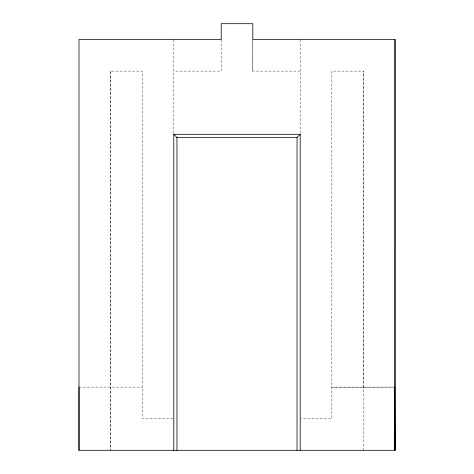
<?xml version="1.0" encoding="UTF-8"?>
<svg xmlns="http://www.w3.org/2000/svg" width="474" height="474" viewBox="0 0 474 474"><rect width="100%" height="100%" fill="white"/><g stroke="black" fill="none" stroke-linecap="round" stroke-linejoin="round"><path stroke-width="0.36" stroke-dasharray="2.37 1.78" d="M110.602 71.1L110.602 450.3L110.602 71.1L142.2 71.1L142.2 418.696L173.798 418.696M173.798 133.224L173.798 39.502M221.198 39.502L221.198 71.1L173.798 71.1M300.202 71.1L252.802 71.1L252.802 40.237M363.398 450.3L363.398 71.1L331.8 71.112L331.8 418.696L300.937 418.696M394.718 387.098L331.8 387.347M78.998 387.098L142.2 387.098M331.8 387.098L394.996 387.098M363.398 387.098L363.398 71.1M300.202 39.502L300.202 133.224M252.802 39.502L252.802 71.1"/><path stroke-width="0.71" d="M78.998 450.3L78.998 39.502L221.198 39.502L221.198 23.7L252.802 23.7L252.802 39.502L395.002 39.502L394.996 450.3L79.004 450.3L78.998 387.098M173.798 450.3L173.798 134.302L300.196 134.302L300.196 450.3M176.956 450.3L176.956 137.46L173.798 134.302M297.032 450.3L297.038 137.46L300.196 134.302M395.002 39.502L394.996 450.3L394.718 387.098M176.956 137.46L297.038 137.46"/></g></svg>
